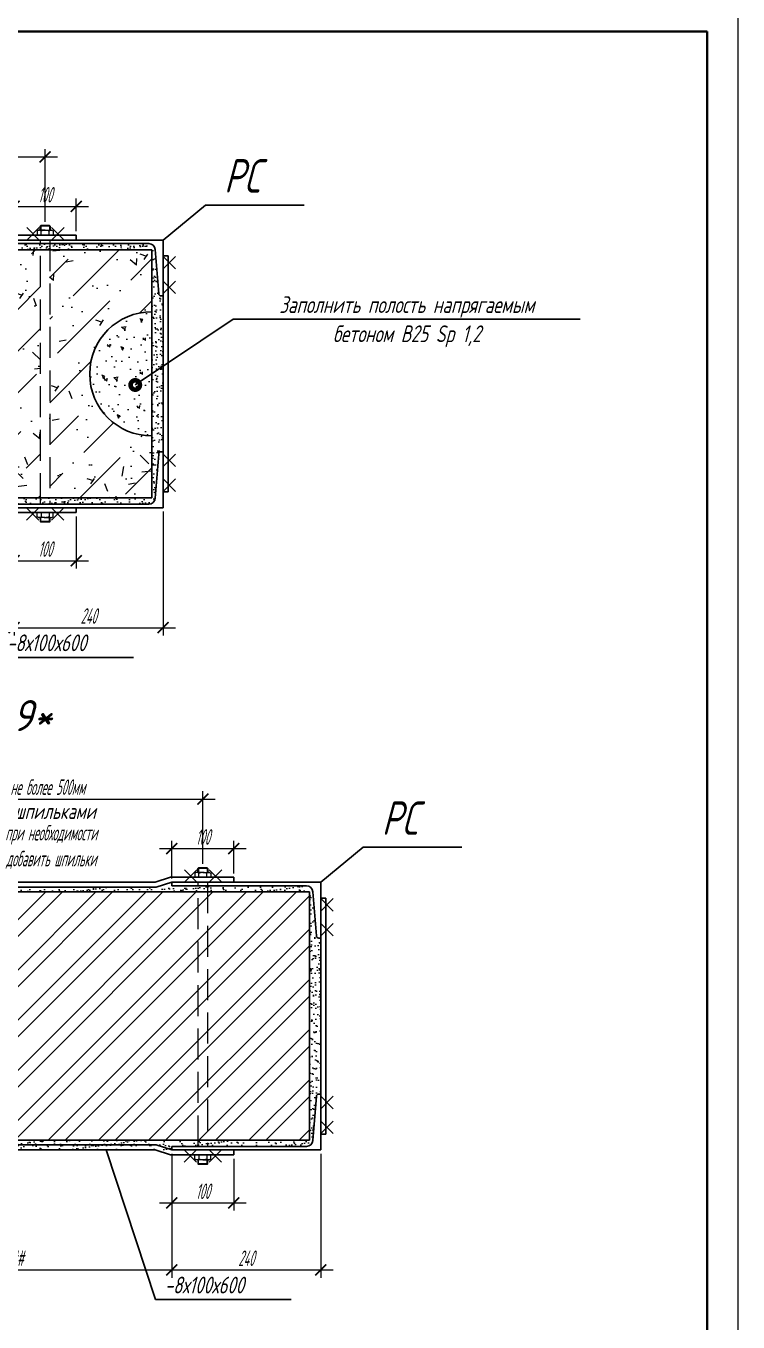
# Model space of a CAD drawing. Header units: millimetres. Extents: x 749182 to 2267578, y 70462 to 311449.
# Drawn here: x 2230600 to 2232894, y 157272 to 161449 of the extents above; entities that cross this region are included whole.
import ezdxf
from ezdxf.enums import TextEntityAlignment as Align

# ---------------------------------------------------------------- set-up
doc = ezdxf.new("R2010")
doc.units = ezdxf.units.MM
doc.linetypes.add('GOST2.303 4', pattern=[7, 5, -2, 0])
doc.layers.get('Defpoints').update_dxf_attribs({"color": 255})
for name, color, linetype, lineweight in [('1Стены', 252, 'Continuous', 25), ('монолит', 176, 'Continuous', 50), ('Размер', 7, 'Continuous', 13), ('сварка', 156, 'Continuous', 9), ('штриховка кирпич', 42, 'Continuous', 5)]:
    doc.layers.add(name, color=color, linetype=linetype, lineweight=lineweight)
doc.layers.add('металл', color=124, linetype='Continuous')
doc.layers.add('Текст', color=7, linetype='Continuous')
doc.styles.add('GOST', font='', dxfattribs={"width": 0.8, "oblique": 10})
doc.styles.add('GOST 2.304', font='CS_Gost2304.shx', dxfattribs={"width": 0.6, "oblique": 15})
doc.styles.add('GOST 2.304_new', font='isocpeur.ttf', dxfattribs={"width": 0.9, "oblique": 15})
doc.styles.get('GOST').set_extended_font_data('GOST type A')
doc.dimstyles.new('SPDS', dxfattribs={"dimscale": 25, "dimtxt": 2.5, "dimasz": 1.77, "dimexe": 1.25, "dimexo": 0.625, "dimtad": 1, "dimdec": 0, "dimrnd": 0.001, "dimtxsty": 'GOST 2.304_new', "dimblk": 'ARCHTICK', "dimcen": 2.5, "dimdle": 2, "dimclrt": 256, "dimazin": 2, "dimtfac": 0.75, "dimtdec": 0, "dimtmove": 1, "dimatfit": 3, "dimfxl": 0, "dimtolj": 1, "dimlwd": 9, "dimlwe": 9, "dimarcsym": 0})
pattern_1 = [(37.5, (-767107.114, 352665.157), (-0.48000939, 14.68239712), [0, -11.5824, 0, -12.954, 0, -12.3825]), (7.5, (-767107.114, 352665.157), (13.4856985, 21.504753), [0, -6.2484, 0, -10.4394, 0, -4.0005]), (327.5, (-767116.487, 352665.157), (23.7297711, 0.04311554), [0, -3.81, 0, -13.716, 0, -17.907]), (317.5, (-767116.487, 352665.157), (22.90669357, 6.6878797), [0, -1.905, 0, -8.9916, 0, -10.287])]
pattern_2 = [(37.5, (-42253875.773, -1564501.864), (-0.4800093888, 14.68239712), [0, -11.5824, 0, -12.954, 0, -12.3825]), (7.5, (-42253875.773, -1564501.864), (13.485698494, 21.504753017), [0, -6.2484, 0, -10.4394, 0, -4.0005]), (327.5, (-42253885.146, -1564501.864), (23.7297711072, 0.0431155404), [0, -3.81, 0, -13.716, 0, -17.907]), (317.5, (-42253885.146, -1564501.864), (22.906693574, 6.687879698), [0, -1.905, 0, -8.9916, 0, -10.287])]

# ---------------------------------------------------------------- blocks, each defined once
blk = doc.blocks.new('*U773')
at = {"color": 44, "lineweight": 20, "ltscale": 10}
blk.add_line((420, 0), (420, 297), dxfattribs=at)
at = {"color": 137, "lineweight": 35, "ltscale": 10}
for p, q in [((415, 292), (20, 292)), ((415, 5), (415, 292))]:
    blk.add_line(p, q, dxfattribs=at)
at = {"color": 44, "lineweight": 13, "style": 'GOST', "oblique": 10, "width": 0.8}
for tag in ['ФОРМАТВЕРТ', 'ФОРМАТГОРИЗ']:
    blk.add_attdef(tag, (368.98, 1.6), '', height=2, dxfattribs=at)
blk = doc.blocks.new('_ArchTick')
at = {"color": 0, "linetype": 'ByBlock', "const_width": 0.15}
blk.add_lwpolyline([(-0.5, -0.5), (0.5, 0.5)], dxfattribs=at)
blk = doc.blocks.new('*D768')
at = {"layer": 'Defpoints', "color": 0, "ltscale": 10, "transparency": 16777216}
for p in [(940.7, -15.6), (1180.7, -15.6), (1180.7, -209)]:
    blk.add_point(p, dxfattribs=at)
at = {"layer": 'Размер', "color": 0, "lineweight": 9, "ltscale": 10, "transparency": 16777216}
for p, q in [((940.7, -21.9), (940.7, -221.5)), ((1180.7, -21.9), (1180.7, -221.5)), ((920.7, -209), (1200.7, -209))]:
    blk.add_line(p, q, dxfattribs=at)
at = {"layer": 'Размер', "color": 0, "lineweight": 9, "ltscale": 10, "transparency": 16777216, "xscale": 17.7, "yscale": 17.7, "zscale": 17.7, "rotation": 180}
blk.add_blockref('_ArchTick', (940.7, -209), dxfattribs=at)
at = {"layer": 'Размер', "color": 0, "lineweight": 9, "ltscale": 10, "transparency": 16777216, "xscale": 17.7, "yscale": 17.7, "zscale": 17.7}
blk.add_blockref('_ArchTick', (1180.7, -209), dxfattribs=at)
at = {"layer": 'Размер', "ltscale": 10, "transparency": 16777216, "insert": (1060.7, -190.2), "char_height": 25, "attachment_point": 5, "style": 'GOST 2.304'}
blk.add_mtext('\\A1;240', dxfattribs=at)
blk = doc.blocks.new('*D770')
at = {"layer": 'Defpoints', "color": 0, "ltscale": 10, "transparency": 16777216}
for p in [(440.7, -15.6), (940.7, -55.4), (940.7, -209)]:
    blk.add_point(p, dxfattribs=at)
at = {"layer": 'Размер', "color": 0, "lineweight": 9, "ltscale": 10, "transparency": 16777216}
for p, q in [((440.7, -21.9), (440.7, -221.5)), ((940.7, -61.6), (940.7, -221.5)), ((420.7, -209), (960.7, -209))]:
    blk.add_line(p, q, dxfattribs=at)
at = {"layer": 'Размер', "color": 0, "lineweight": 9, "ltscale": 10, "transparency": 16777216, "xscale": 17.7, "yscale": 17.7, "zscale": 17.7, "rotation": 180}
blk.add_blockref('_ArchTick', (440.7, -209), dxfattribs=at)
at = {"layer": 'Размер', "color": 0, "lineweight": 9, "ltscale": 10, "transparency": 16777216, "xscale": 17.7, "yscale": 17.7, "zscale": 17.7}
blk.add_blockref('_ArchTick', (940.7, -209), dxfattribs=at)
at = {"layer": 'Размер', "ltscale": 10, "transparency": 16777216, "insert": (690.7, -190.2), "char_height": 25, "attachment_point": 5, "style": 'GOST 2.304'}
blk.add_mtext('\\A1;##', dxfattribs=at)
blk = doc.blocks.new('*D771')
at = {"layer": 'Defpoints', "color": 0, "ltscale": 10, "transparency": 16777216}
for p in [(1040.7, -23.6), (940.7, -59), (1040.7, -101)]:
    blk.add_point(p, dxfattribs=at)
at = {"layer": 'Размер', "color": 0, "lineweight": 9, "ltscale": 10, "transparency": 16777216}
for p, q in [((1040.7, -29.9), (1040.7, -113.5)), ((940.7, -65.2), (940.7, -113.5)), ((920.7, -101), (1060.7, -101))]:
    blk.add_line(p, q, dxfattribs=at)
at = {"layer": 'Размер', "color": 0, "lineweight": 9, "ltscale": 10, "transparency": 16777216, "xscale": 17.7, "yscale": 17.7, "zscale": 17.7, "rotation": 180}
blk.add_blockref('_ArchTick', (940.7, -101), dxfattribs=at)
at = {"layer": 'Размер', "color": 0, "lineweight": 9, "ltscale": 10, "transparency": 16777216, "xscale": 17.7, "yscale": 17.7, "zscale": 17.7}
blk.add_blockref('_ArchTick', (1040.7, -101), dxfattribs=at)
at = {"layer": 'Размер', "ltscale": 10, "transparency": 16777216, "insert": (990.7, -82.3), "char_height": 25, "attachment_point": 5, "style": 'GOST 2.304'}
blk.add_mtext('\\A1;100', dxfattribs=at)
blk = doc.blocks.new('*D772')
at = {"layer": 'Defpoints', "color": 0, "ltscale": 10, "transparency": 16777216}
for p in [(1040.7, 469.9), (1040.7, 423.6), (940.7, 415.6)]:
    blk.add_point(p, dxfattribs=at)
at = {"layer": 'Размер', "color": 0, "lineweight": 9, "ltscale": 10, "transparency": 16777216}
for p, q in [((940.7, 421.8), (940.7, 482.4)), ((1040.7, 429.8), (1040.7, 482.4)), ((920.7, 469.9), (1060.7, 469.9))]:
    blk.add_line(p, q, dxfattribs=at)
at = {"layer": 'Размер', "color": 0, "lineweight": 9, "ltscale": 10, "transparency": 16777216, "xscale": 17.7, "yscale": 17.7, "zscale": 17.7, "rotation": 180}
blk.add_blockref('_ArchTick', (940.7, 469.9), dxfattribs=at)
at = {"layer": 'Размер', "color": 0, "lineweight": 9, "ltscale": 10, "transparency": 16777216, "xscale": 17.7, "yscale": 17.7, "zscale": 17.7}
blk.add_blockref('_ArchTick', (1040.7, 469.9), dxfattribs=at)
at = {"layer": 'Размер', "ltscale": 10, "transparency": 16777216, "insert": (990.7, 488.6), "char_height": 25, "attachment_point": 5, "style": 'GOST 2.304'}
blk.add_mtext('\\A1;100', dxfattribs=at)
blk = doc.blocks.new('*D760')
at = {"layer": 'Defpoints', "color": 0, "ltscale": 10, "transparency": 16777216}
for p in [(990.7, 549.6), (490.8, 464.4), (990.7, 439)]:
    blk.add_point(p, dxfattribs=at)
at = {"layer": 'Размер', "color": 0, "lineweight": 9, "ltscale": 10, "transparency": 16777216}
for p, q in [((470.8, 549.6), (1010.7, 549.6)), ((490.8, 470.7), (490.8, 562.1)), ((990.7, 445.2), (990.7, 562.1))]:
    blk.add_line(p, q, dxfattribs=at)
at = {"layer": 'Размер', "color": 0, "lineweight": 9, "ltscale": 10, "transparency": 16777216, "xscale": 17.7, "yscale": 17.7, "zscale": 17.7, "rotation": 180}
blk.add_blockref('_ArchTick', (490.8, 549.6), dxfattribs=at)
at = {"layer": 'Размер', "color": 0, "lineweight": 9, "ltscale": 10, "transparency": 16777216, "xscale": 17.7, "yscale": 17.7, "zscale": 17.7}
blk.add_blockref('_ArchTick', (990.7, 549.6), dxfattribs=at)
at = {"layer": 'Размер', "ltscale": 10, "transparency": 16777216, "insert": (740.7, 568.9), "char_height": 25, "attachment_point": 5, "style": 'GOST 2.304'}
blk.add_mtext('\\A1;не более 500мм', dxfattribs=at)
blk = doc.blocks.new('*D762')
at = {"layer": 'Defpoints', "color": 0, "ltscale": 10, "transparency": 16777216}
for p in [(940.7, -15.6), (1180.7, -15.6), (1180.7, -209)]:
    blk.add_point(p, dxfattribs=at)
at = {"layer": 'Размер', "color": 0, "lineweight": 9, "ltscale": 10, "transparency": 16777216}
for p, q in [((940.7, -21.9), (940.7, -221.5)), ((1180.7, -21.9), (1180.7, -221.5)), ((920.7, -209), (1200.7, -209))]:
    blk.add_line(p, q, dxfattribs=at)
at = {"layer": 'Размер', "color": 0, "lineweight": 9, "ltscale": 10, "transparency": 16777216, "xscale": 17.7, "yscale": 17.7, "zscale": 17.7, "rotation": 180}
blk.add_blockref('_ArchTick', (940.7, -209), dxfattribs=at)
at = {"layer": 'Размер', "color": 0, "lineweight": 9, "ltscale": 10, "transparency": 16777216, "xscale": 17.7, "yscale": 17.7, "zscale": 17.7}
blk.add_blockref('_ArchTick', (1180.7, -209), dxfattribs=at)
at = {"layer": 'Размер', "ltscale": 10, "transparency": 16777216, "insert": (1060.7, -190.2), "char_height": 25, "attachment_point": 5, "style": 'GOST 2.304'}
blk.add_mtext('\\A1;240', dxfattribs=at)
blk = doc.blocks.new('*D764')
at = {"layer": 'Defpoints', "color": 0, "ltscale": 10, "transparency": 16777216}
for p in [(440.7, -15.6), (940.7, -55.4), (940.7, -209)]:
    blk.add_point(p, dxfattribs=at)
at = {"layer": 'Размер', "color": 0, "lineweight": 9, "ltscale": 10, "transparency": 16777216}
for p, q in [((440.7, -21.9), (440.7, -221.5)), ((940.7, -61.6), (940.7, -221.5)), ((420.7, -209), (960.7, -209))]:
    blk.add_line(p, q, dxfattribs=at)
at = {"layer": 'Размер', "color": 0, "lineweight": 9, "ltscale": 10, "transparency": 16777216, "xscale": 17.7, "yscale": 17.7, "zscale": 17.7, "rotation": 180}
blk.add_blockref('_ArchTick', (440.7, -209), dxfattribs=at)
at = {"layer": 'Размер', "color": 0, "lineweight": 9, "ltscale": 10, "transparency": 16777216, "xscale": 17.7, "yscale": 17.7, "zscale": 17.7}
blk.add_blockref('_ArchTick', (940.7, -209), dxfattribs=at)
at = {"layer": 'Размер', "ltscale": 10, "transparency": 16777216, "insert": (690.7, -190.2), "char_height": 25, "attachment_point": 5, "style": 'GOST 2.304'}
blk.add_mtext('\\A1;##', dxfattribs=at)
blk = doc.blocks.new('*D765')
at = {"layer": 'Defpoints', "color": 0, "ltscale": 10, "transparency": 16777216}
for p in [(1040.7, -23.6), (940.7, -59), (1040.7, -101)]:
    blk.add_point(p, dxfattribs=at)
at = {"layer": 'Размер', "color": 0, "lineweight": 9, "ltscale": 10, "transparency": 16777216}
for p, q in [((1040.7, -29.9), (1040.7, -113.5)), ((940.7, -65.2), (940.7, -113.5)), ((920.7, -101), (1060.7, -101))]:
    blk.add_line(p, q, dxfattribs=at)
at = {"layer": 'Размер', "color": 0, "lineweight": 9, "ltscale": 10, "transparency": 16777216, "xscale": 17.7, "yscale": 17.7, "zscale": 17.7, "rotation": 180}
blk.add_blockref('_ArchTick', (940.7, -101), dxfattribs=at)
at = {"layer": 'Размер', "color": 0, "lineweight": 9, "ltscale": 10, "transparency": 16777216, "xscale": 17.7, "yscale": 17.7, "zscale": 17.7}
blk.add_blockref('_ArchTick', (1040.7, -101), dxfattribs=at)
at = {"layer": 'Размер', "ltscale": 10, "transparency": 16777216, "insert": (990.7, -82.3), "char_height": 25, "attachment_point": 5, "style": 'GOST 2.304'}
blk.add_mtext('\\A1;100', dxfattribs=at)
blk = doc.blocks.new('*D766')
at = {"layer": 'Defpoints', "color": 0, "ltscale": 10, "transparency": 16777216}
for p in [(1040.7, 469.9), (1040.7, 423.6), (940.7, 415.6)]:
    blk.add_point(p, dxfattribs=at)
at = {"layer": 'Размер', "color": 0, "lineweight": 9, "ltscale": 10, "transparency": 16777216}
for p, q in [((940.7, 421.8), (940.7, 482.4)), ((1040.7, 429.8), (1040.7, 482.4)), ((920.7, 469.9), (1060.7, 469.9))]:
    blk.add_line(p, q, dxfattribs=at)
at = {"layer": 'Размер', "color": 0, "lineweight": 9, "ltscale": 10, "transparency": 16777216, "xscale": 17.7, "yscale": 17.7, "zscale": 17.7, "rotation": 180}
blk.add_blockref('_ArchTick', (940.7, 469.9), dxfattribs=at)
at = {"layer": 'Размер', "color": 0, "lineweight": 9, "ltscale": 10, "transparency": 16777216, "xscale": 17.7, "yscale": 17.7, "zscale": 17.7}
blk.add_blockref('_ArchTick', (1040.7, 469.9), dxfattribs=at)
at = {"layer": 'Размер', "ltscale": 10, "transparency": 16777216, "insert": (990.7, 488.6), "char_height": 25, "attachment_point": 5, "style": 'GOST 2.304'}
blk.add_mtext('\\A1;100', dxfattribs=at)
blk = doc.blocks.new('*D758')
at = {"layer": 'Defpoints', "color": 0, "ltscale": 10, "transparency": 16777216}
for p in [(42159782.5, 1133733), (42159282.7, 1133647.7), (42159782.5, 1133622.3)]:
    blk.add_point(p, dxfattribs=at)
at = {"layer": 'Размер', "color": 0, "lineweight": 9, "ltscale": 10, "transparency": 16777216}
for p, q in [((42159282.7, 1133654), (42159282.7, 1133745.5)), ((42159782.5, 1133628.5), (42159782.5, 1133745.5)), ((42159262.7, 1133733), (42159802.5, 1133733))]:
    blk.add_line(p, q, dxfattribs=at)
at = {"layer": 'Размер', "color": 0, "lineweight": 9, "ltscale": 10, "transparency": 16777216, "xscale": 17.7, "yscale": 17.7, "zscale": 17.7, "rotation": 180}
blk.add_blockref('_ArchTick', (42159282.7, 1133733), dxfattribs=at)
at = {"layer": 'Размер', "color": 0, "lineweight": 9, "ltscale": 10, "transparency": 16777216, "xscale": 17.7, "yscale": 17.7, "zscale": 17.7}
blk.add_blockref('_ArchTick', (42159782.5, 1133733), dxfattribs=at)
at = {"layer": 'Размер', "ltscale": 10, "transparency": 16777216, "insert": (42159532.6, 1133752.2), "char_height": 25, "attachment_point": 5, "style": 'GOST 2.304'}
blk.add_mtext('\\A1;не более 500мм', dxfattribs=at)
blk = doc.blocks.new('9')
at = {"layer": 'Размер', "ltscale": 20}
h = blk.add_hatch(dxfattribs=at)
h.set_pattern_fill('AR-CONC', color=256, scale=0.7, angle=90)
h.set_pattern_definition([(140, (-42150125.73, -1131009.28), (11.15735988, 127.5292683), [13.335, -146.685]), (85, (-42150125.73, -1131009.28), (-133.73979167, -24.670395), [10.668, -117.3484089]), (190.4514447, (-42150124.8, -1130998.65), (-122.58242634, 102.85887296), [11.33300616, -124.66317122]), (136.1842, (-42150161.29, -1131009.28), (29.42962955, 189.7553286), [20.0025, -220.0275]), (186.6355576, (-42150158.83, -1130993.47), (-173.1982872, 166.1828938), [16.9995162, -186.9949257]), (81.18415117, (-42150161.29, -1131009.28), (-173.1982872, 166.1828938), [16.00197695, -176.0218123]), (111, (-42150152.4, -1130991.5), (71.58563873, 106.1300739), [13.335, -146.685]), (56, (-42150152.4, -1130991.5), (-128.9315763, 43.26141984), [10.668, -117.348]), (161.451445, (-42150146.43, -1130982.66), (-57.34593822, 149.3914935), [11.33300616, -124.66295632]), (127.5, (-42150125.727, -1131009.28), (-59.18852721, 2.162022275), [0, -115.9256, 0, -119.126, 0, -117.7925]), (97.5, (-42150125.73, -1131009.28), (-70.12640237, 46.77376376), [0, -67.9196, 0, -113.2586, 0, -44.8945]), (57.5, (-42150125.727, -1131048.93), (4.010120795, 94.913416617), [0, -44.45, 0, -138.684, 0, -184.023]), (47.5, (-42150125.73, -1131066.71), (-17.79854372, 103.69042697), [0, -57.785, 0, -92.1004, 0, -130.683])])
h.paths.add_polyline_path([(483.5, 0), (483.5, 107.9, -0.301228), (422.5, 200, -0.301228), (483.5, 292.1), (483.5, 400), (0, 400), (0, 217.5), (37.5, 208.8), (-37.5, 191.2), (0, 182.5), (0, 0)])
h.paths.add_polyline_path([(102.5, 200, -1), (302.5, 200, -1)], flags=16)
h.paths.add_polyline_path([(498.2, 103), (498.2, 0), (675.5, 0), (675.5, 400), (498.2, 400), (498.2, 297, -0.488027), (622.5, 200, -0.488027)])
h.paths.add_polyline_path([(983.3, 0), (983.3, 400), (683.5, 400), (683.5, 0)])
h.paths.add_polyline_path([(742.5, 200, -1), (942.5, 200, -1)], flags=16)
h.paths.add_polyline_path([(1162.5, 300), (1162.5, 400), (998, 400), (998, 0), (1162.5, 0), (1162.5, 100, -1)])
h = blk.add_hatch(dxfattribs=at)
h.set_pattern_fill('AR-SAND', color=256, scale=0.3)
h.set_pattern_definition(pattern_1)
h.paths.add_polyline_path([(1180.7, 325.6), (1177.7, 325.6, -0.391021), (1173.7, 329.3), (1168.1, 400.3), (1166.3, 405.3), (1162.5, 408.8), (1157.6, 410), (940.7, 410), (940.7, 400), (1162.5, 400), (1162.5, 0), (940.7, 0), (940.7, -10), (1157.6, -10), (1163.7, -8), (1167, -4.2), (1168.1, -0.3), (1168.8, 9.3), (1173.7, 70.7), (1175, 73.3), (1177.7, 74.4), (1180.7, 74.4)])
h = blk.add_hatch(dxfattribs=at)
h.set_pattern_fill('AR-CONC', color=256, scale=0.3, angle=90)
h.set_pattern_definition([(140, (-185857.357, 234375.495), (4.7817257, 54.655401), [5.715, -62.865]), (85, (-185857.357, 234375.495), (-57.317054, -10.573026), [4.572, -50.292175]), (190.451445, (-185856.96, 234380.05), (-52.535326, 44.082374), [4.857003, -53.427073]), (136.1842, (-185872.6, 234375.495), (12.612698, 81.323712), [8.5725, -94.2975]), (186.635558, (-185871.546, 234382.27), (-74.227837, 71.22124), [7.285507, -80.140682]), (81.18415, (-185872.6, 234375.495), (-74.227837, 71.22124), [6.85799, -75.43792]), (111, (-185868.787, 234383.115), (30.6795595, 45.4843174), [5.715, -62.865]), (56, (-185868.787, 234383.115), (-55.25639, 18.540609), [4.572, -50.292]), (161.451445, (-185866.23, 234386.906), (-24.576831, 64.024926), [4.857003, -53.426981]), (127.5, (-185857.357, 234375.495), (-25.3665117, 0.926581), [0, -49.6824, 0, -51.054, 0, -50.4825]), (97.5, (-185857.357, 234375.495), (-30.0541724, 20.0458988), [0, -29.1084, 0, -48.5394, 0, -19.2405]), (57.5, (-185857.357, 234358.503), (1.7186232, 40.6771786), [0, -19.05, 0, -59.436, 0, -78.867]), (47.5, (-185857.357, 234350.883), (-7.6279473, 44.4387544), [0, -24.765, 0, -39.4716, 0, -56.007])])
h.paths.add_polyline_path([(1162.5, 300, 1), (1162.5, 100)])
at = {"layer": 'штриховка кирпич', "ltscale": 20}
h = blk.add_hatch(dxfattribs=at)
h.set_pattern_fill('ANSI36', color=256, scale=15)
h.set_pattern_definition([(45, (-42150125.727, -1131009.28), (25.25697034, 92.60889125), [119.0625, -23.8125, 0, -23.8125])])
h.paths.add_polyline_path([(37.5, 208.8), (-37.5, 191.2), (0, 182.5), (0, 0), (483.5, 0), (483.5, 107.9, -0.301228), (422.5, 200, -0.301228), (483.5, 292.1), (483.5, 400), (0, 400), (0, 217.5)])
h.paths.add_polyline_path([(102.5, 200, -1), (302.5, 200, -1)], flags=16)
h.paths.add_polyline_path([(675.5, 400), (498.2, 400), (498.2, 297, -0.488027), (622.5, 200, -0.488027), (498.2, 103), (498.2, 0), (675.5, 0)])
h.paths.add_polyline_path([(683.5, 0), (983.3, 0), (983.3, 400), (683.5, 400)])
h.paths.add_polyline_path([(742.5, 200, -1), (942.5, 200, -1)], flags=16)
h.paths.add_polyline_path([(1162.5, 300), (1162.5, 400), (998, 400), (998, 0), (1162.5, 0), (1162.5, 100, -1)])
at = {"layer": '1Стены', "linetype": 'GOST2.303 4', "lineweight": 13, "ltscale": 10}
for p, q in [((983.7, 439), (982.7, 437.9)), ((997.6, 439), (983.7, 439)), ((983.7, 439), (983.7, 431.6)), ((998.7, 437.9), (997.6, 439)), ((997.6, 439), (997.6, 431.6)), ((980.2, 431.6), (978, 430.3)), ((978, 430.3), (978, 423.6)), ((990.7, 431.6), (980.2, 431.6)), ((998.7, 437.9), (982.7, 437.9)), ((982.7, 431.6), (982.7, 437.9)), ((984.3, 423.6), (984.3, 430.3)), ((990.7, 431.6), (1001.1, 431.6)), ((997, 423.6), (997, 430.3)), ((998.7, 437.9), (998.7, 431.6)), ((1001.1, 431.6), (1003.4, 430.3)), ((1003.4, 430.3), (1003.4, 423.6)), ((983.3, -10), (983.3, 415.6)), ((998, 415.6), (998, -10)), ((978, -30.3), (978, -23.6)), ((980.2, -31.6), (978, -30.3)), ((990.7, -31.6), (980.2, -31.6)), ((982.7, -31.6), (982.7, -37.9)), ((983.7, -39), (982.7, -37.9)), ((998.7, -37.9), (982.7, -37.9)), ((983.7, -39), (983.7, -31.6)), ((997.6, -39), (983.7, -39)), ((984.3, -23.6), (984.3, -30.3)), ((990.7, -31.6), (1001.1, -31.6)), ((997, -23.6), (997, -30.3)), ((997.6, -39), (997.6, -31.6)), ((998.7, -37.9), (997.6, -39)), ((998.7, -37.9), (998.7, -31.6)), ((1001.1, -31.6), (1003.4, -30.3)), ((1003.4, -30.3), (1003.4, -23.6))]:
    blk.add_line(p, q, dxfattribs=at)
for centre, radius, start, end in [((981.1, 425.7), 5.62, 55.6158, 115.6158), ((990.7, 410.3), 21, 72.412, 107.588), ((1000.2, 425.7), 5.62, 64.3842, 124.3842), ((981.1, -25.7), 5.62, 244.3842, 304.3842), ((990.7, -10.3), 21, 252.412, 287.588), ((1000.2, -25.7), 5.62, 235.6158, 295.6158)]:
    blk.add_arc(centre, radius, start, end, dxfattribs=at)
at = {"layer": 'металл', "ltscale": 20}
for p, q in [((1040.7, 423.6), (938.6, 423.6)), ((1040.7, 415.6), (1040.7, 423.6)), ((940.7, 415.6), (1040.7, 415.6)), ((940.7, -15.6), (1040.7, -15.6)), ((1040.7, -15.6), (1040.7, -23.6)), ((1040.7, -23.6), (938.6, -23.6))]:
    blk.add_line(p, q, dxfattribs=at)
at = {"layer": 'металл', "lineweight": 25, "ltscale": 20, "extrusion": (0, 0, -1)}
for p, q in [((940.7, 415.6), (1180.7, 415.6)), ((1157.6, 410), (940.7, 410)), ((1173.7, 329.3), (1168.1, 400.3)), ((1180.7, 415.6), (1180.7, 325.6)), ((1180.7, 325.6), (1177.7, 325.6)), ((1173.7, 70.7), (1168.1, -0.3)), ((1180.7, 74.4), (1177.7, 74.4)), ((1180.7, -15.6), (1180.7, 74.4)), ((1157.6, -10), (940.7, -10)), ((940.7, -15.6), (1180.7, -15.6))]:
    blk.add_line(p, q, dxfattribs=at)
at = {"layer": 'металл', "lineweight": 25, "ltscale": 20}
blk.add_lwpolyline([(1180.7, 390), (1180.7, 10), (1188.7, 10), (1188.7, 390)], close=True, dxfattribs=at)
at = {"layer": 'металл', "lineweight": 25, "ltscale": 20, "extrusion": (0, 0, -1)}
for centre, radius, start, end in [((-1157.6, 399.5), 10.5, 90, 175.4261), ((-1177.7, 329.6), 4, 270, 355.4261), ((-1177.7, 70.4), 4, 4.5739, 90), ((-1157.6, 0.5), 10.5, 184.5739, 270)]:
    blk.add_arc(centre, radius, start, end, dxfattribs=at)
at = {"layer": 'монолит', "lineweight": 25, "ltscale": 100}
for p, q in [((1162.5, 400), (0, 400)), ((1162.5, 0), (1162.5, 400)), ((1162.5, 0), (0, 0))]:
    blk.add_line(p, q, dxfattribs=at)
blk.add_arc((1162.5, 200), 100, 90, 270, dxfattribs=at)
at = {"layer": 'сварка', "color": 0, "linetype": 'Continuous', "ltscale": 10}
for p, q in [((961.2, 415.6), (981.2, 435.6)), ((981.2, 415.6), (961.2, 435.6)), ((1001.2, 415.6), (1021.2, 435.6)), ((1021.2, 415.6), (1001.2, 435.6)), ((941.8, 415.6), (1040.7, 415.6)), ((1180.7, 400), (1180.7, 318.6)), ((1180.7, 389.3), (1200.7, 369.3)), ((1180.7, 369.3), (1200.7, 389.3)), ((1180.7, 349.3), (1200.7, 329.3)), ((1180.7, 329.3), (1200.7, 349.3)), ((1180.7, 0), (1180.7, 81.4)), ((1180.7, 50.7), (1200.7, 70.7)), ((1180.7, 70.7), (1200.7, 50.7)), ((1180.7, 10.7), (1200.7, 30.7)), ((1180.7, 30.7), (1200.7, 10.7)), ((940.7, -15.6), (1040.7, -15.6)), ((960.7, -15.6), (980.7, -35.6)), ((980.7, -15.6), (960.7, -35.6)), ((1000.7, -15.6), (1020.7, -35.6)), ((1020.7, -15.6), (1000.7, -35.6))]:
    blk.add_line(p, q, dxfattribs=at)
at = {"layer": 'Текст', "ltscale": 20}
for p, q in [((1180.7, 415.6), (1248.8, 472)), ((1248.8, 472), (1408.2, 472))]:
    blk.add_line(p, q, dxfattribs=at)
at = {"layer": 'Текст', "ltscale": 10}
for p, q in [((1135.8, 182.1), (1293.8, 288.1)), ((1293.8, 288.1), (1852.9, 288.1)), ((914.4, -256.9), (1133.3, -256.9))]:
    blk.add_line(p, q, dxfattribs=at)
at = {"layer": 'Текст', "ltscale": 10, "const_width": 15}
blk.add_lwpolyline([(1139.6, 182.1, 1), (1132.1, 182.1, 1)], format="xyb", close=True, dxfattribs=at)
at = {"layer": 'Текст', "ltscale": 20, "style": 'GOST 2.304', "oblique": 15, "width": 0.9}
blk.add_text('РС', height=54, dxfattribs=at).set_placement((1278.8, 492))
at = {"layer": 'Текст', "ltscale": 10, "style": 'GOST 2.304', "oblique": 15, "width": 0.9}
blk.add_text('Заполнить полость напрягаемым', height=27, dxfattribs=at).set_placement((1573.3, 298.1), align=Align.CENTER)
blk.add_text('бетоном В25 Sp 1,2', height=27, dxfattribs=at).set_placement((1573.3, 278.1), align=Align.TOP_CENTER)
blk.add_text('-8х100х600', height=27, dxfattribs=at).set_placement((929.4, -246.9))
at = {"layer": 'Размер', "ltscale": 10}
for base, p1, p2, text, picture, middle in [((990.7, 549.6), (490.8, 464.4), (990.7, 439), 'не более 500мм', '*D760', (740.7, 568.9)), ((940.7, -209), (440.7, -15.6), (940.7, -55.4), '##', '*D770', (690.7, -190.2))]:
    dim = blk.add_linear_dim(base=base, p1=p1, p2=p2, text=text, dimstyle='SPDS', override={"dimscale": 10, "dimfxl": 1.25, "dimtfill": 0, "dimarcsym": 1}, dxfattribs=at)
    dim.commit()
    dim.dimension.update_dxf_attribs({"geometry": picture, "text_midpoint": middle})
for base, p1, p2, picture, middle in [((1040.7, 469.9), (940.7, 415.6), (1040.7, 423.6), '*D772', (990.7, 488.6)), ((1180.7, -209), (940.7, -15.6), (1180.7, -15.6), '*D768', (1060.7, -190.2)), ((1040.7, -101), (940.7, -59), (1040.7, -23.6), '*D771', (990.7, -82.3))]:
    dim = blk.add_linear_dim(base=base, p1=p1, p2=p2, dimstyle='SPDS', override={"dimscale": 10, "dimfxl": 1.25, "dimtfill": 0, "dimarcsym": 1}, dxfattribs=at)
    dim.commit()
    dim.dimension.update_dxf_attribs({"geometry": picture, "text_midpoint": middle})
blk = doc.blocks.new('9...')
at = {"layer": 'Размер', "ltscale": 20}
h = blk.add_hatch(dxfattribs=at)
h.set_pattern_fill('AR-SAND', color=256, scale=0.3)
h.set_pattern_definition(pattern_2)
h.paths.add_polyline_path([(940.7, 400), (490.8, 400), (488.3, 407.6), (925.7, 407.6), (940.7, 410)])
h.paths.add_polyline_path([(440.7, 400), (440.7, 407.6), (488.3, 407.6), (490.8, 400)])
h = blk.add_hatch(dxfattribs=at)
h.set_pattern_fill('AR-SAND', color=256, scale=0.3)
h.set_pattern_definition(pattern_1)
h.paths.add_polyline_path([(1180.7, 325.6), (1177.7, 325.6, -0.391021), (1173.7, 329.3), (1168.1, 400.3), (1166.3, 405.3), (1162.5, 408.8), (1157.6, 410), (940.7, 410), (940.7, 400), (1162.5, 400), (1162.5, 0), (940.7, 0), (940.7, -10), (1157.6, -10), (1163.7, -8), (1167, -4.2), (1168.1, -0.3), (1168.8, 9.3), (1173.7, 70.7), (1175, 73.3), (1177.7, 74.4), (1180.7, 74.4)])
h = blk.add_hatch(dxfattribs=at)
h.set_pattern_fill('AR-SAND', color=256, scale=0.3)
h.set_pattern_definition(pattern_2)
h.paths.add_polyline_path([(940.7, 0), (490.8, 0), (490.8, -15.6), (940.7, -15.6), (940.7, -10)])
h.paths.add_polyline_path([(440.7, 0), (440.7, -15.6), (490.8, -15.6), (490.8, 0)])
at = {"layer": 'штриховка кирпич', "ltscale": 20}
h = blk.add_hatch(dxfattribs=at)
h.set_pattern_fill('ANSI32', color=256, scale=6)
h.set_pattern_definition([(45, (-42150125.73, -1129595.43), (-40.411152545, 40.411152545), []), (45, (-42150098.787, -1129595.43), (-40.411152545, 40.411152545), [])])
h.paths.add_polyline_path([(983.3, 400), (683.5, 400), (683.5, 0), (983.3, 0)])
h.paths.add_polyline_path([(998, 0), (1162.5, 0), (1162.5, 400), (998, 400)])
h.paths.add_polyline_path([(998, 400), (983.3, 400), (983.3, 0), (998, 0)])
at = {"layer": '1Стены', "linetype": 'GOST2.303 4', "lineweight": 13, "ltscale": 10}
for p, q in [((983.7, 439), (982.7, 437.9)), ((997.6, 439), (983.7, 439)), ((983.7, 439), (983.7, 431.6)), ((998.7, 437.9), (997.6, 439)), ((997.6, 439), (997.6, 431.6)), ((980.2, 431.6), (978, 430.3)), ((978, 430.3), (978, 423.6)), ((990.7, 431.6), (980.2, 431.6)), ((998.7, 437.9), (982.7, 437.9)), ((982.7, 431.6), (982.7, 437.9)), ((984.3, 423.6), (984.3, 430.3)), ((990.7, 431.6), (1001.1, 431.6)), ((997, 423.6), (997, 430.3)), ((998.7, 437.9), (998.7, 431.6)), ((1001.1, 431.6), (1003.4, 430.3)), ((1003.4, 430.3), (1003.4, 423.6)), ((983.3, -10), (983.3, 415.6)), ((998, 415.6), (998, -10)), ((978, -30.3), (978, -23.6)), ((980.2, -31.6), (978, -30.3)), ((990.7, -31.6), (980.2, -31.6)), ((982.7, -31.6), (982.7, -37.9)), ((983.7, -39), (982.7, -37.9)), ((998.7, -37.9), (982.7, -37.9)), ((983.7, -39), (983.7, -31.6)), ((997.6, -39), (983.7, -39)), ((984.3, -23.6), (984.3, -30.3)), ((990.7, -31.6), (1001.1, -31.6)), ((997, -23.6), (997, -30.3)), ((997.6, -39), (997.6, -31.6)), ((998.7, -37.9), (997.6, -39)), ((998.7, -37.9), (998.7, -31.6)), ((1001.1, -31.6), (1003.4, -30.3)), ((1003.4, -30.3), (1003.4, -23.6))]:
    blk.add_line(p, q, dxfattribs=at)
for centre, radius, start, end in [((981.1, 425.7), 5.62, 55.6158, 115.6158), ((990.7, 410.3), 21, 72.412, 107.588), ((1000.2, 425.7), 5.62, 64.3842, 124.3842), ((981.1, -25.7), 5.62, 244.3842, 304.3842), ((990.7, -10.3), 21, 252.412, 287.588), ((1000.2, -25.7), 5.62, 235.6158, 295.6158)]:
    blk.add_arc(centre, radius, start, end, dxfattribs=at)
at = {"layer": 'металл', "ltscale": 20}
for p, q in [((938.6, 423.6), (913.7, 415.6)), ((1040.7, 423.6), (938.6, 423.6)), ((1040.7, 415.6), (1040.7, 423.6)), ((440.7, 415.6), (913.7, 415.6)), ((440.7, 407.6), (915.7, 407.6)), ((940.7, 415.6), (915.7, 407.6)), ((940.7, 415.6), (1040.7, 415.6)), ((440.7, -7.6), (915.7, -7.6)), ((440.7, -15.6), (913.7, -15.6)), ((938.6, -23.6), (913.7, -15.6)), ((940.7, -15.6), (915.7, -7.6)), ((940.7, -15.6), (1040.7, -15.6)), ((1040.7, -15.6), (1040.7, -23.6)), ((1040.7, -23.6), (938.6, -23.6))]:
    blk.add_line(p, q, dxfattribs=at)
at = {"layer": 'металл', "lineweight": 25, "ltscale": 20, "extrusion": (0, 0, -1)}
for p, q in [((940.7, 415.6), (1180.7, 415.6)), ((940.7, 410), (940.7, 415.6)), ((1157.6, 410), (940.7, 410)), ((1173.7, 329.3), (1168.1, 400.3)), ((1180.7, 415.6), (1180.7, 325.6)), ((1180.7, 325.6), (1177.7, 325.6)), ((1173.7, 70.7), (1168.1, -0.3)), ((1180.7, 74.4), (1177.7, 74.4)), ((1180.7, -15.6), (1180.7, 74.4)), ((1157.6, -10), (940.7, -10)), ((940.7, -10), (940.7, -15.6)), ((940.7, -15.6), (1180.7, -15.6))]:
    blk.add_line(p, q, dxfattribs=at)
at = {"layer": 'металл', "lineweight": 25, "ltscale": 20}
blk.add_lwpolyline([(1180.7, 390), (1180.7, 10), (1188.7, 10), (1188.7, 390)], close=True, dxfattribs=at)
at = {"layer": 'металл', "lineweight": 25, "ltscale": 20, "extrusion": (0, 0, -1)}
for centre, radius, start, end in [((-1157.6, 399.5), 10.5, 90, 175.4261), ((-1177.7, 329.6), 4, 270, 355.4261), ((-1177.7, 70.4), 4, 4.5739, 90), ((-1157.6, 0.5), 10.5, 184.5739, 270)]:
    blk.add_arc(centre, radius, start, end, dxfattribs=at)
at = {"layer": 'монолит', "lineweight": 25, "ltscale": 100}
for p, q in [((1162.5, 400), (0, 400)), ((1162.5, 0), (1162.5, 400)), ((1162.5, 0), (0, 0))]:
    blk.add_line(p, q, dxfattribs=at)
at = {"layer": 'сварка', "color": 0, "linetype": 'Continuous', "ltscale": 10}
for p, q in [((961.2, 415.6), (981.2, 435.6)), ((981.2, 415.6), (961.2, 435.6)), ((1001.2, 415.6), (1021.2, 435.6)), ((1021.2, 415.6), (1001.2, 435.6)), ((941.8, 415.6), (1040.7, 415.6)), ((1180.7, 400), (1180.7, 318.6)), ((1180.7, 389.3), (1200.7, 369.3)), ((1180.7, 369.3), (1200.7, 389.3)), ((1180.7, 349.3), (1200.7, 329.3)), ((1180.7, 329.3), (1200.7, 349.3)), ((1180.7, 0), (1180.7, 81.4)), ((1180.7, 50.7), (1200.7, 70.7)), ((1180.7, 70.7), (1200.7, 50.7)), ((1180.7, 10.7), (1200.7, 30.7)), ((1180.7, 30.7), (1200.7, 10.7)), ((940.7, -15.6), (1040.7, -15.6)), ((960.7, -15.6), (980.7, -35.6)), ((980.7, -15.6), (960.7, -35.6)), ((1000.7, -15.6), (1020.7, -35.6)), ((1020.7, -15.6), (1000.7, -35.6))]:
    blk.add_line(p, q, dxfattribs=at)
at = {"layer": 'Текст', "ltscale": 20}
for p, q in [((1180.7, 415.6), (1248.8, 472)), ((1248.8, 472), (1408.2, 472))]:
    blk.add_line(p, q, dxfattribs=at)
at = {"layer": 'Текст', "ltscale": 10}
for p, q in [((835, -15.6), (914.4, -256.9)), ((914.4, -256.9), (1133.3, -256.9))]:
    blk.add_line(p, q, dxfattribs=at)
at = {"layer": 'Размер', "style": 'GOST 2.304', "oblique": 15, "width": 0.9}
blk.add_text('между шпильками', height=25, dxfattribs=at).set_placement((608.7, 517.6))
blk.add_text('между шпильками', height=25, dxfattribs=at).set_placement((608.7, 517.6))
blk.add_text('между шпильками', height=25, dxfattribs=at).set_placement((608.7, 517.6))
at = {"layer": 'Размер', "ltscale": 10, "insert": (746.4, 472.6), "char_height": 25, "attachment_point": 5, "style": 'GOST 2.304'}
blk.add_mtext('\\A1;при необходимости\\Pдобавить шпильки', dxfattribs=at)
at = {"layer": 'Текст', "ltscale": 20, "style": 'GOST 2.304', "oblique": 15, "width": 0.9}
blk.add_text('РС', height=54, dxfattribs=at).set_placement((1278.8, 492))
at = {"layer": 'Текст', "ltscale": 10, "style": 'GOST 2.304', "oblique": 15, "width": 0.9}
blk.add_text('-8х100х600', height=27, dxfattribs=at).set_placement((929.4, -246.9))
at = {"layer": 'Текст', "lineweight": 30, "ltscale": 10, "insert": (589.5, 709.2), "char_height": 50, "attachment_point": 1, "style": 'GOST 2.304_new'}
blk.add_mtext_dynamic_manual_height_columns('9*-9*', width=197.428, gutter_width=62.5, heights=[0], dxfattribs=at)
at = {"layer": 'Размер', "ltscale": 10}
dim = blk.add_linear_dim(base=(990.7, 549.6), p1=(490.8, 464.4), p2=(990.7, 439), text='не более 500мм', dimstyle='SPDS', override={"dimscale": 10, "dimfxl": 1.25, "dimtfill": 0, "dimarcsym": 1}, dxfattribs=at)
dim.commit()
dim.dimension.update_dxf_attribs({"geometry": '*D758', "text_midpoint": (740.7, 568.9), "insert": (-42158791.8, -1133183.3)})
for base, p1, p2, picture, middle in [((1040.7, 469.9), (940.7, 415.6), (1040.7, 423.6), '*D766', (990.7, 488.6)), ((1180.7, -209), (940.7, -15.6), (1180.7, -15.6), '*D762', (1060.7, -190.2)), ((1040.7, -101), (940.7, -59), (1040.7, -23.6), '*D765', (990.7, -82.3))]:
    dim = blk.add_linear_dim(base=base, p1=p1, p2=p2, dimstyle='SPDS', override={"dimscale": 10, "dimfxl": 1.25, "dimtfill": 0, "dimarcsym": 1}, dxfattribs=at)
    dim.commit()
    dim.dimension.update_dxf_attribs({"geometry": picture, "text_midpoint": middle})
dim = blk.add_linear_dim(base=(940.7, -209), p1=(440.7, -15.6), p2=(940.7, -55.4), text='##', dimstyle='SPDS', override={"dimscale": 10, "dimfxl": 1.25, "dimtfill": 0, "dimarcsym": 1}, dxfattribs=at)
dim.commit()
dim.dimension.update_dxf_attribs({"geometry": '*D764', "text_midpoint": (690.7, -190.2)})

msp = doc.modelspace()

# ---------------------------------------------------------------- block references
at = {"xscale": 20, "yscale": 20, "zscale": 20}
msp.add_blockref('*U773', (2224494.2837, 155591.344), dxfattribs=at)
at = {"layer": 'Текст', "xscale": 2, "yscale": 2, "zscale": 2}
for name, p in [('9', (2228680.1255, 159927.6845)), ('9...', (2229188.1526, 157857.9971))]:
    msp.add_blockref(name, p, dxfattribs=at)

doc.saveas('drawing.dxf')
